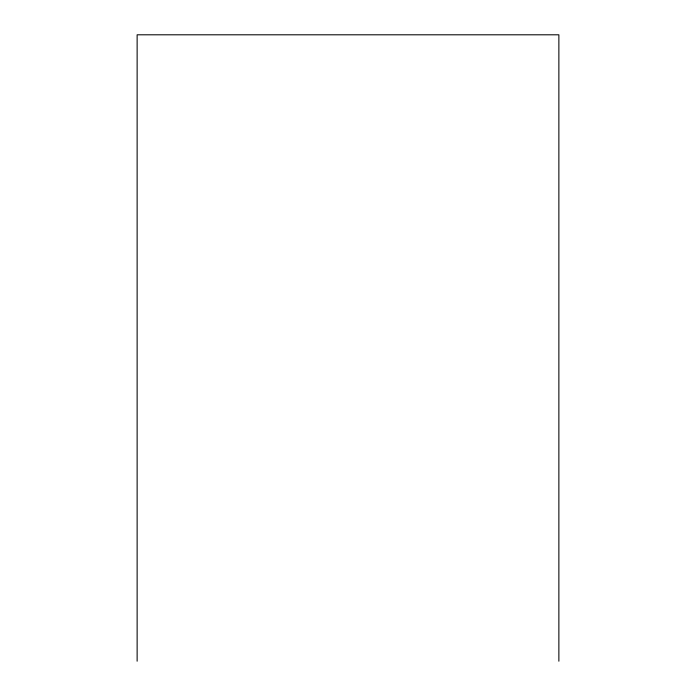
<?xml version="1.0" encoding="UTF-8"?>
<svg xmlns="http://www.w3.org/2000/svg" width="696" height="696" viewBox="0 0 696 696"><rect width="100%" height="100%" fill="white"/><g stroke="black" fill="none" stroke-linecap="round" stroke-linejoin="round"><path stroke-width="1.04" d="M558.871 661.2L558.871 34.8L137.129 34.8L137.129 661.2"/></g></svg>
